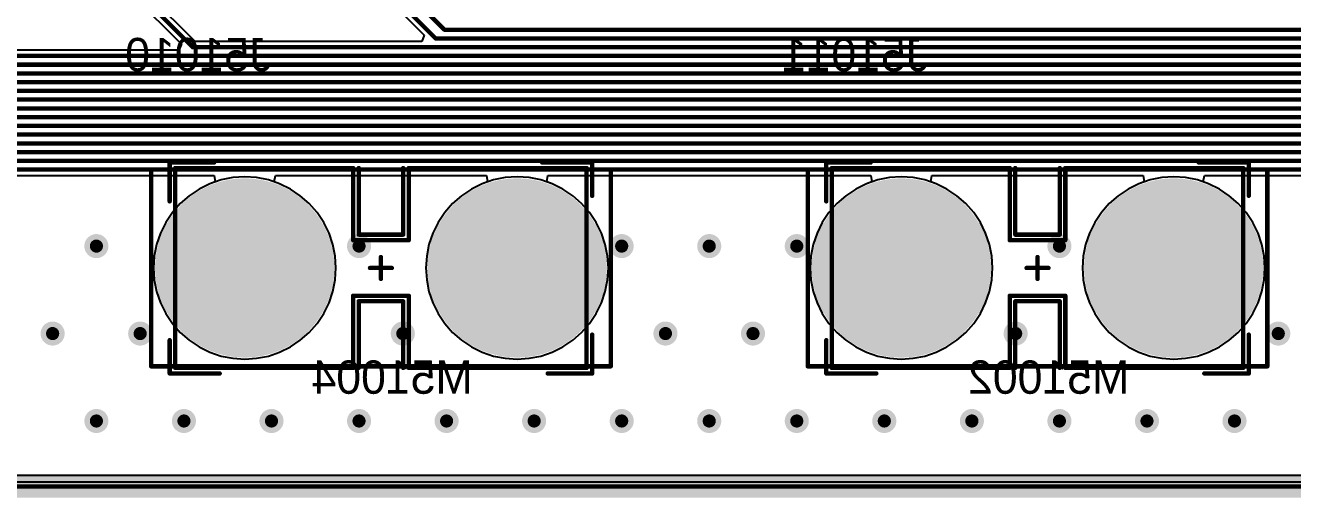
# Model space of a CAD drawing. Header units: millimetres. Extents: x 372 to 687, y 380 to 482.
# Drawn here: x 564.8 to 622.7, y 380.5 to 402.1 of the extents above; entities that cross this region are included whole.
import ezdxf

# ---------------------------------------------------------------- set-up
doc = ezdxf.new("R2010")
doc.units = ezdxf.units.MM
for name, color, linetype in [('BottomLayer', 5, 'Continuous'), ('BottomOverlay', 54, 'Continuous'), ('BottomSolder', 6, 'Continuous'), ('InternalPlane1', 76, 'Continuous'), ('InternalPlane2', 16, 'Continuous'), ('Mechanical1', 6, 'Continuous'), ('Mechanical13', 56, 'Continuous'), ('Mechanical15', 56, 'Continuous'), ('MultiLayer', 9, 'Continuous'), ('PadHoleLayer', 156, 'Continuous'), ('TopLayer', 1, 'Continuous'), ('TopOverlay', 2, 'Continuous'), ('TopSolder', 216, 'Continuous'), ('ViaHoleLayer', 16, 'Continuous')]:
    doc.layers.add(name, color=color, linetype=linetype)

# ---------------------------------------------------------------- blocks, each defined once
blk = doc.blocks.new('C___H_____900X1900X84000_389')
at = {"layer": 'BottomLayer', "const_width": 4}
for points in [[(-2, 6.223, 1), (2, 6.223, 1)], [(-2, -6.223, 1), (2, -6.223, 1)]]:
    blk.add_lwpolyline(points, format="xyb", close=True, dxfattribs=at)
at = {"layer": 'BottomSolder', "const_width": 4.102}
for points in [[(-2.051, 6.223, 1), (2.051, 6.223, 1)], [(-2.051, -6.223, 1), (2.051, -6.223, 1)]]:
    blk.add_lwpolyline(points, format="xyb", close=True, dxfattribs=at)
at = {"layer": 'InternalPlane1', "const_width": 2}
for points in [[(-1, 6.223, 1), (1, 6.223, 1)], [(-1, -6.223, 1), (1, -6.223, 1)]]:
    blk.add_lwpolyline(points, format="xyb", close=True, dxfattribs=at)
at = {"layer": 'InternalPlane2', "const_width": 2}
for points in [[(-1, 6.223, 1), (1, 6.223, 1)], [(-1, -6.223, 1), (1, -6.223, 1)]]:
    blk.add_lwpolyline(points, format="xyb", close=True, dxfattribs=at)
at = {"layer": 'Mechanical13', "const_width": 0.2}
for points in [[(4.572, 9.398), (-4.572, 9.398)], [(-4.572, 9.398), (-4.572, 9.398)], [(-4.572, 1.27), (-4.572, 9.398)], [(4.572, 1.27), (4.572, 9.398)], [(-1.27, 1.27), (-4.572, 1.27)], [(-1.27, -1.27), (-1.27, 1.27)], [(1.27, -1.27), (1.27, 1.27)], [(4.572, 1.27), (1.27, 1.27)], [(-1.27, -1.27), (-4.572, -1.27)], [(-4.572, -9.398), (-4.572, -1.27)], [(4.572, -1.27), (1.27, -1.27)], [(4.572, -9.398), (4.572, -1.27)], [(4.572, -9.398), (-4.572, -9.398)], [(4.572, -9.398), (4.572, -9.398)]]:
    blk.add_lwpolyline(points, dxfattribs=at)
at = {"layer": 'Mechanical13', "const_width": 0.1}
for points in [[(-4.622, 9.398, 1), (-4.522, 9.398, 1)], [(-4.622, 9.398, 1), (-4.522, 9.398, 1)], [(-4.622, 9.398, 1), (-4.522, 9.398, 1)], [(-4.622, 9.398, 1), (-4.522, 9.398, 1)], [(4.522, 9.398, 1), (4.622, 9.398, 1)], [(4.522, 9.398, 1), (4.622, 9.398, 1)], [(-4.622, 1.27, 1), (-4.522, 1.27, 1)], [(-4.622, 1.27, 1), (-4.522, 1.27, 1)], [(-1.32, 1.27, 1), (-1.22, 1.27, 1)], [(-1.32, 1.27, 1), (-1.22, 1.27, 1)], [(1.22, 1.27, 1), (1.32, 1.27, 1)], [(1.22, 1.27, 1), (1.32, 1.27, 1)], [(4.522, 1.27, 1), (4.622, 1.27, 1)], [(4.522, 1.27, 1), (4.622, 1.27, 1)], [(-4.622, -1.27, 1), (-4.522, -1.27, 1)], [(-4.622, -1.27, 1), (-4.522, -1.27, 1)], [(-1.32, -1.27, 1), (-1.22, -1.27, 1)], [(-1.32, -1.27, 1), (-1.22, -1.27, 1)], [(1.22, -1.27, 1), (1.32, -1.27, 1)], [(1.22, -1.27, 1), (1.32, -1.27, 1)], [(4.522, -1.27, 1), (4.622, -1.27, 1)], [(4.522, -1.27, 1), (4.622, -1.27, 1)], [(-4.622, -9.398, 1), (-4.522, -9.398, 1)], [(-4.622, -9.398, 1), (-4.522, -9.398, 1)], [(4.522, -9.398, 1), (4.622, -9.398, 1)], [(4.522, -9.398, 1), (4.622, -9.398, 1)], [(4.522, -9.398, 1), (4.622, -9.398, 1)], [(4.522, -9.398, 1), (4.622, -9.398, 1)]]:
    blk.add_lwpolyline(points, format="xyb", close=True, dxfattribs=at)
at = {"layer": 'Mechanical15', "const_width": 0.2}
for points in [[(-4.5, -10.5), (-4.5, 10.5)], [(4.5, 10.5), (-4.5, 10.5)], [(4.5, -10.5), (4.5, 10.5)], [(0, -0.5), (0, 0.5)], [(0.5, 0), (-0.5, 0)], [(4.5, -10.5), (-4.5, -10.5)]]:
    blk.add_lwpolyline(points, dxfattribs=at)
at = {"layer": 'Mechanical15', "const_width": 0.1}
for points in [[(-4.55, 10.5, 1), (-4.45, 10.5, 1)], [(-4.55, 10.5, 1), (-4.45, 10.5, 1)], [(4.45, 10.5, 1), (4.55, 10.5, 1)], [(4.45, 10.5, 1), (4.55, 10.5, 1)], [(-0.05, 0.5, 1), (0.05, 0.5, 1)], [(-0.55, 0, 1), (-0.45, 0, 1)], [(0.45, 0, 1), (0.55, 0, 1)], [(-0.05, -0.5, 1), (0.05, -0.5, 1)], [(-4.55, -10.5, 1), (-4.45, -10.5, 1)], [(-4.55, -10.5, 1), (-4.45, -10.5, 1)], [(4.45, -10.5, 1), (4.55, -10.5, 1)], [(4.45, -10.5, 1), (4.55, -10.5, 1)]]:
    blk.add_lwpolyline(points, format="xyb", close=True, dxfattribs=at)
at = {"layer": 'MultiLayer', "const_width": 4}
for points in [[(-2, 6.223, 1), (2, 6.223, 1)], [(-2, -6.223, 1), (2, -6.223, 1)]]:
    blk.add_lwpolyline(points, format="xyb", close=True, dxfattribs=at)
at = {"layer": 'PadHoleLayer', "const_width": 1.6}
for points in [[(-0.8, 6.223, 1), (0.8, 6.223, 1)], [(-0.8, -6.223, 1), (0.8, -6.223, 1)]]:
    blk.add_lwpolyline(points, format="xyb", close=True, dxfattribs=at)
at = {"layer": 'TopLayer', "const_width": 4}
for points in [[(-2, 6.223, 1), (2, 6.223, 1)], [(-2, -6.223, 1), (2, -6.223, 1)]]:
    blk.add_lwpolyline(points, format="xyb", close=True, dxfattribs=at)
at = {"layer": 'TopOverlay', "const_width": 0.2}
for points in [[(-3.302, 9.652), (-4.826, 9.652)], [(-4.826, 7.366), (-4.826, 9.652)], [(4.826, 9.652), (3.048, 9.652)], [(4.826, 7.62), (4.826, 9.652)], [(-1.524, 1.016), (-4.572, 1.016)], [(-1.524, -1.016), (-1.524, 1.016)], [(1.524, -1.016), (1.524, 1.016)], [(4.572, 1.016), (1.524, 1.016)], [(-1.524, -1.016), (-4.572, -1.016)], [(4.572, -1.016), (1.524, -1.016)], [(-4.826, -9.652), (-4.826, -7.62)], [(4.826, -9.652), (4.826, -7.366)], [(-3.048, -9.652), (-4.826, -9.652)], [(4.826, -9.652), (3.302, -9.652)]]:
    blk.add_lwpolyline(points, dxfattribs=at)
at = {"layer": 'TopOverlay', "const_width": 0.1}
for points in [[(-4.876, 9.652, 1), (-4.776, 9.652, 1)], [(-4.876, 9.652, 1), (-4.776, 9.652, 1)], [(-3.352, 9.652, 1), (-3.252, 9.652, 1)], [(2.998, 9.652, 1), (3.098, 9.652, 1)], [(4.776, 9.652, 1), (4.876, 9.652, 1)], [(4.776, 9.652, 1), (4.876, 9.652, 1)], [(4.776, 7.62, 1), (4.876, 7.62, 1)], [(-4.876, 7.366, 1), (-4.776, 7.366, 1)], [(-4.622, 1.016, 1), (-4.522, 1.016, 1)], [(-1.574, 1.016, 1), (-1.474, 1.016, 1)], [(-1.574, 1.016, 1), (-1.474, 1.016, 1)], [(1.474, 1.016, 1), (1.574, 1.016, 1)], [(1.474, 1.016, 1), (1.574, 1.016, 1)], [(4.522, 1.016, 1), (4.622, 1.016, 1)], [(-4.622, -1.016, 1), (-4.522, -1.016, 1)], [(-1.574, -1.016, 1), (-1.474, -1.016, 1)], [(-1.574, -1.016, 1), (-1.474, -1.016, 1)], [(1.474, -1.016, 1), (1.574, -1.016, 1)], [(1.474, -1.016, 1), (1.574, -1.016, 1)], [(4.522, -1.016, 1), (4.622, -1.016, 1)], [(-4.876, -7.62, 1), (-4.776, -7.62, 1)], [(4.776, -7.366, 1), (4.876, -7.366, 1)], [(-4.876, -9.652, 1), (-4.776, -9.652, 1)], [(-4.876, -9.652, 1), (-4.776, -9.652, 1)], [(-3.098, -9.652, 1), (-2.998, -9.652, 1)], [(3.252, -9.652, 1), (3.352, -9.652, 1)], [(4.776, -9.652, 1), (4.876, -9.652, 1)], [(4.776, -9.652, 1), (4.876, -9.652, 1)]]:
    blk.add_lwpolyline(points, format="xyb", close=True, dxfattribs=at)
at = {"layer": 'TopSolder', "const_width": 4.102}
for points in [[(-2.051, 6.223, 1), (2.051, 6.223, 1)], [(-2.051, -6.223, 1), (2.051, -6.223, 1)]]:
    blk.add_lwpolyline(points, format="xyb", close=True, dxfattribs=at)
blk = doc.blocks.new('C___H_____900X1900X84000_391')
at = {"layer": 'BottomLayer', "const_width": 4}
for points in [[(-2, 6.223, 1), (2, 6.223, 1)], [(-2, -6.223, 1), (2, -6.223, 1)]]:
    blk.add_lwpolyline(points, format="xyb", close=True, dxfattribs=at)
at = {"layer": 'BottomSolder', "const_width": 4.102}
for points in [[(-2.051, 6.223, 1), (2.051, 6.223, 1)], [(-2.051, -6.223, 1), (2.051, -6.223, 1)]]:
    blk.add_lwpolyline(points, format="xyb", close=True, dxfattribs=at)
at = {"layer": 'InternalPlane1', "const_width": 2}
for points in [[(-1, 6.223, 1), (1, 6.223, 1)], [(-1, -6.223, 1), (1, -6.223, 1)]]:
    blk.add_lwpolyline(points, format="xyb", close=True, dxfattribs=at)
at = {"layer": 'InternalPlane2', "const_width": 2}
for points in [[(-1, 6.223, 1), (1, 6.223, 1)], [(-1, -6.223, 1), (1, -6.223, 1)]]:
    blk.add_lwpolyline(points, format="xyb", close=True, dxfattribs=at)
at = {"layer": 'Mechanical13', "const_width": 0.2}
for points in [[(4.572, 9.398), (-4.572, 9.398)], [(-4.572, 9.398), (-4.572, 9.398)], [(-4.572, 1.27), (-4.572, 9.398)], [(4.572, 1.27), (4.572, 9.398)], [(-1.27, 1.27), (-4.572, 1.27)], [(-1.27, -1.27), (-1.27, 1.27)], [(1.27, -1.27), (1.27, 1.27)], [(4.572, 1.27), (1.27, 1.27)], [(-1.27, -1.27), (-4.572, -1.27)], [(-4.572, -9.398), (-4.572, -1.27)], [(4.572, -1.27), (1.27, -1.27)], [(4.572, -9.398), (4.572, -1.27)], [(4.572, -9.398), (-4.572, -9.398)], [(4.572, -9.398), (4.572, -9.398)]]:
    blk.add_lwpolyline(points, dxfattribs=at)
at = {"layer": 'Mechanical13', "const_width": 0.1}
for points in [[(-4.622, 9.398, 1), (-4.522, 9.398, 1)], [(-4.622, 9.398, 1), (-4.522, 9.398, 1)], [(-4.622, 9.398, 1), (-4.522, 9.398, 1)], [(-4.622, 9.398, 1), (-4.522, 9.398, 1)], [(4.522, 9.398, 1), (4.622, 9.398, 1)], [(4.522, 9.398, 1), (4.622, 9.398, 1)], [(-4.622, 1.27, 1), (-4.522, 1.27, 1)], [(-4.622, 1.27, 1), (-4.522, 1.27, 1)], [(-1.32, 1.27, 1), (-1.22, 1.27, 1)], [(-1.32, 1.27, 1), (-1.22, 1.27, 1)], [(1.22, 1.27, 1), (1.32, 1.27, 1)], [(1.22, 1.27, 1), (1.32, 1.27, 1)], [(4.522, 1.27, 1), (4.622, 1.27, 1)], [(4.522, 1.27, 1), (4.622, 1.27, 1)], [(-4.622, -1.27, 1), (-4.522, -1.27, 1)], [(-4.622, -1.27, 1), (-4.522, -1.27, 1)], [(-1.32, -1.27, 1), (-1.22, -1.27, 1)], [(-1.32, -1.27, 1), (-1.22, -1.27, 1)], [(1.22, -1.27, 1), (1.32, -1.27, 1)], [(1.22, -1.27, 1), (1.32, -1.27, 1)], [(4.522, -1.27, 1), (4.622, -1.27, 1)], [(4.522, -1.27, 1), (4.622, -1.27, 1)], [(-4.622, -9.398, 1), (-4.522, -9.398, 1)], [(-4.622, -9.398, 1), (-4.522, -9.398, 1)], [(4.522, -9.398, 1), (4.622, -9.398, 1)], [(4.522, -9.398, 1), (4.622, -9.398, 1)], [(4.522, -9.398, 1), (4.622, -9.398, 1)], [(4.522, -9.398, 1), (4.622, -9.398, 1)]]:
    blk.add_lwpolyline(points, format="xyb", close=True, dxfattribs=at)
at = {"layer": 'Mechanical15', "const_width": 0.2}
for points in [[(-4.5, -10.5), (-4.5, 10.5)], [(4.5, 10.5), (-4.5, 10.5)], [(4.5, -10.5), (4.5, 10.5)], [(0, -0.5), (0, 0.5)], [(0.5, 0), (-0.5, 0)], [(4.5, -10.5), (-4.5, -10.5)]]:
    blk.add_lwpolyline(points, dxfattribs=at)
at = {"layer": 'Mechanical15', "const_width": 0.1}
for points in [[(-4.55, 10.5, 1), (-4.45, 10.5, 1)], [(-4.55, 10.5, 1), (-4.45, 10.5, 1)], [(4.45, 10.5, 1), (4.55, 10.5, 1)], [(4.45, 10.5, 1), (4.55, 10.5, 1)], [(-0.05, 0.5, 1), (0.05, 0.5, 1)], [(-0.55, 0, 1), (-0.45, 0, 1)], [(0.45, 0, 1), (0.55, 0, 1)], [(-0.05, -0.5, 1), (0.05, -0.5, 1)], [(-4.55, -10.5, 1), (-4.45, -10.5, 1)], [(-4.55, -10.5, 1), (-4.45, -10.5, 1)], [(4.45, -10.5, 1), (4.55, -10.5, 1)], [(4.45, -10.5, 1), (4.55, -10.5, 1)]]:
    blk.add_lwpolyline(points, format="xyb", close=True, dxfattribs=at)
at = {"layer": 'MultiLayer', "const_width": 4}
for points in [[(-2, 6.223, 1), (2, 6.223, 1)], [(-2, -6.223, 1), (2, -6.223, 1)]]:
    blk.add_lwpolyline(points, format="xyb", close=True, dxfattribs=at)
at = {"layer": 'PadHoleLayer', "const_width": 1.6}
for points in [[(-0.8, 6.223, 1), (0.8, 6.223, 1)], [(-0.8, -6.223, 1), (0.8, -6.223, 1)]]:
    blk.add_lwpolyline(points, format="xyb", close=True, dxfattribs=at)
at = {"layer": 'TopLayer', "const_width": 4}
for points in [[(-2, 6.223, 1), (2, 6.223, 1)], [(-2, -6.223, 1), (2, -6.223, 1)]]:
    blk.add_lwpolyline(points, format="xyb", close=True, dxfattribs=at)
at = {"layer": 'TopOverlay', "const_width": 0.2}
for points in [[(-3.302, 9.652), (-4.826, 9.652)], [(-4.826, 7.366), (-4.826, 9.652)], [(4.826, 9.652), (3.048, 9.652)], [(4.826, 7.62), (4.826, 9.652)], [(-1.524, 1.016), (-4.572, 1.016)], [(-1.524, -1.016), (-1.524, 1.016)], [(1.524, -1.016), (1.524, 1.016)], [(4.572, 1.016), (1.524, 1.016)], [(-1.524, -1.016), (-4.572, -1.016)], [(4.572, -1.016), (1.524, -1.016)], [(-4.826, -9.652), (-4.826, -7.62)], [(4.826, -9.652), (4.826, -7.366)], [(-3.048, -9.652), (-4.826, -9.652)], [(4.826, -9.652), (3.302, -9.652)]]:
    blk.add_lwpolyline(points, dxfattribs=at)
at = {"layer": 'TopOverlay', "const_width": 0.1}
for points in [[(-4.876, 9.652, 1), (-4.776, 9.652, 1)], [(-4.876, 9.652, 1), (-4.776, 9.652, 1)], [(-3.352, 9.652, 1), (-3.252, 9.652, 1)], [(2.998, 9.652, 1), (3.098, 9.652, 1)], [(4.776, 9.652, 1), (4.876, 9.652, 1)], [(4.776, 9.652, 1), (4.876, 9.652, 1)], [(4.776, 7.62, 1), (4.876, 7.62, 1)], [(-4.876, 7.366, 1), (-4.776, 7.366, 1)], [(-4.622, 1.016, 1), (-4.522, 1.016, 1)], [(-1.574, 1.016, 1), (-1.474, 1.016, 1)], [(-1.574, 1.016, 1), (-1.474, 1.016, 1)], [(1.474, 1.016, 1), (1.574, 1.016, 1)], [(1.474, 1.016, 1), (1.574, 1.016, 1)], [(4.522, 1.016, 1), (4.622, 1.016, 1)], [(-4.622, -1.016, 1), (-4.522, -1.016, 1)], [(-1.574, -1.016, 1), (-1.474, -1.016, 1)], [(-1.574, -1.016, 1), (-1.474, -1.016, 1)], [(1.474, -1.016, 1), (1.574, -1.016, 1)], [(1.474, -1.016, 1), (1.574, -1.016, 1)], [(4.522, -1.016, 1), (4.622, -1.016, 1)], [(-4.876, -7.62, 1), (-4.776, -7.62, 1)], [(4.776, -7.366, 1), (4.876, -7.366, 1)], [(-4.876, -9.652, 1), (-4.776, -9.652, 1)], [(-4.876, -9.652, 1), (-4.776, -9.652, 1)], [(-3.098, -9.652, 1), (-2.998, -9.652, 1)], [(3.252, -9.652, 1), (3.352, -9.652, 1)], [(4.776, -9.652, 1), (4.876, -9.652, 1)], [(4.776, -9.652, 1), (4.876, -9.652, 1)]]:
    blk.add_lwpolyline(points, format="xyb", close=True, dxfattribs=at)
at = {"layer": 'TopSolder', "const_width": 4.102}
for points in [[(-2.051, 6.223, 1), (2.051, 6.223, 1)], [(-2.051, -6.223, 1), (2.051, -6.223, 1)]]:
    blk.add_lwpolyline(points, format="xyb", close=True, dxfattribs=at)

msp = doc.modelspace()

# ---------------------------------------------------------------- linework, layer by layer
at = {"layer": 'BottomLayer'}
for p, q in [((573.698, 395.027), (573.182, 394.852)), ((574.233, 395.133), (573.698, 395.027)), ((574.777, 395.169), (574.233, 395.133)), ((575.321, 395.133), (574.777, 395.169)), ((575.856, 395.027), (575.321, 395.133)), ((576.372, 394.852), (575.856, 395.027)), ((586.144, 395.027), (585.628, 394.852)), ((586.679, 395.133), (586.144, 395.027)), ((587.223, 395.169), (586.679, 395.133)), ((587.767, 395.133), (587.223, 395.169)), ((588.302, 395.027), (587.767, 395.133)), ((588.818, 394.852), (588.302, 395.027)), ((603.698, 395.027), (603.182, 394.852)), ((604.233, 395.133), (603.698, 395.027)), ((604.777, 395.169), (604.233, 395.133)), ((605.321, 395.133), (604.777, 395.169)), ((605.856, 395.027), (605.321, 395.133)), ((606.372, 394.852), (605.856, 395.027)), ((616.144, 395.027), (615.628, 394.852)), ((616.679, 395.133), (616.144, 395.027)), ((617.223, 395.169), (616.679, 395.133)), ((617.767, 395.133), (617.223, 395.169)), ((618.302, 395.027), (617.767, 395.133)), ((618.818, 394.852), (618.302, 395.027)), ((572.693, 394.61), (572.239, 394.307)), ((573.182, 394.852), (572.693, 394.61)), ((576.861, 394.61), (576.372, 394.852)), ((577.315, 394.307), (576.861, 394.61)), ((585.139, 394.61), (584.685, 394.307)), ((585.628, 394.852), (585.139, 394.61)), ((589.307, 394.61), (588.818, 394.852)), ((589.761, 394.307), (589.307, 394.61)), ((602.693, 394.61), (602.239, 394.307)), ((603.182, 394.852), (602.693, 394.61)), ((606.861, 394.61), (606.372, 394.852)), ((607.315, 394.307), (606.861, 394.61)), ((615.139, 394.61), (614.685, 394.307)), ((615.628, 394.852), (615.139, 394.61)), ((619.307, 394.61), (618.818, 394.852)), ((619.761, 394.307), (619.307, 394.61)), ((571.829, 393.948), (571.47, 393.538)), ((572.239, 394.307), (571.829, 393.948)), ((577.725, 393.948), (577.315, 394.307)), ((578.084, 393.538), (577.725, 393.948)), ((584.275, 393.948), (583.916, 393.538)), ((584.685, 394.307), (584.275, 393.948)), ((590.171, 393.948), (589.761, 394.307)), ((590.53, 393.538), (590.171, 393.948)), ((601.829, 393.948), (601.47, 393.538)), ((602.239, 394.307), (601.829, 393.948)), ((607.725, 393.948), (607.315, 394.307)), ((608.084, 393.538), (607.725, 393.948)), ((614.275, 393.948), (613.916, 393.538)), ((614.685, 394.307), (614.275, 393.948)), ((620.171, 393.948), (619.761, 394.307)), ((620.53, 393.538), (620.171, 393.948)), ((571.47, 393.538), (571.167, 393.084)), ((578.387, 393.084), (578.084, 393.538)), ((583.916, 393.538), (583.613, 393.084)), ((590.833, 393.084), (590.53, 393.538)), ((601.47, 393.538), (601.167, 393.084)), ((608.387, 393.084), (608.084, 393.538)), ((613.916, 393.538), (613.613, 393.084)), ((620.833, 393.084), (620.53, 393.538)), ((570.925, 392.595), (570.75, 392.079)), ((571.167, 393.084), (570.925, 392.595)), ((578.629, 392.595), (578.387, 393.084)), ((578.804, 392.079), (578.629, 392.595)), ((583.371, 392.595), (583.196, 392.079)), ((583.613, 393.084), (583.371, 392.595)), ((591.075, 392.595), (590.833, 393.084)), ((591.25, 392.079), (591.075, 392.595)), ((600.925, 392.595), (600.75, 392.079)), ((601.167, 393.084), (600.925, 392.595)), ((608.629, 392.595), (608.387, 393.084)), ((608.804, 392.079), (608.629, 392.595)), ((613.371, 392.595), (613.196, 392.079)), ((613.613, 393.084), (613.371, 392.595)), ((621.075, 392.595), (620.833, 393.084)), ((621.25, 392.079), (621.075, 392.595)), ((570.75, 392.079), (570.644, 391.544)), ((578.91, 391.544), (578.804, 392.079)), ((583.196, 392.079), (583.09, 391.544)), ((591.356, 391.544), (591.25, 392.079)), ((600.75, 392.079), (600.644, 391.544)), ((608.91, 391.544), (608.804, 392.079)), ((613.196, 392.079), (613.09, 391.544)), ((621.356, 391.544), (621.25, 392.079)), ((570.644, 391.544), (570.608, 391)), ((578.946, 391), (578.91, 391.544)), ((583.09, 391.544), (583.054, 391)), ((591.392, 391), (591.356, 391.544)), ((600.644, 391.544), (600.608, 391)), ((608.946, 391), (608.91, 391.544)), ((613.09, 391.544), (613.054, 391)), ((621.392, 391), (621.356, 391.544)), ((570.608, 391), (570.644, 390.456)), ((578.91, 390.456), (578.946, 391)), ((583.054, 391), (583.09, 390.456)), ((591.356, 390.456), (591.392, 391)), ((600.608, 391), (600.644, 390.456)), ((608.91, 390.456), (608.946, 391)), ((613.054, 391), (613.09, 390.456)), ((621.356, 390.456), (621.392, 391)), ((570.644, 390.456), (570.75, 389.921)), ((578.804, 389.921), (578.91, 390.456)), ((583.09, 390.456), (583.196, 389.921)), ((591.25, 389.921), (591.356, 390.456)), ((600.644, 390.456), (600.75, 389.921)), ((608.804, 389.921), (608.91, 390.456)), ((613.09, 390.456), (613.196, 389.921)), ((621.25, 389.921), (621.356, 390.456)), ((570.75, 389.921), (570.925, 389.405)), ((578.629, 389.405), (578.804, 389.921)), ((583.196, 389.921), (583.371, 389.405)), ((591.075, 389.405), (591.25, 389.921)), ((600.75, 389.921), (600.925, 389.405)), ((608.629, 389.405), (608.804, 389.921)), ((613.196, 389.921), (613.371, 389.405)), ((621.075, 389.405), (621.25, 389.921)), ((570.925, 389.405), (571.167, 388.916)), ((578.387, 388.916), (578.629, 389.405)), ((583.371, 389.405), (583.613, 388.916)), ((590.833, 388.916), (591.075, 389.405)), ((600.925, 389.405), (601.167, 388.916)), ((608.387, 388.916), (608.629, 389.405)), ((613.371, 389.405), (613.613, 388.916)), ((620.833, 388.916), (621.075, 389.405)), ((571.167, 388.916), (571.47, 388.462)), ((578.084, 388.462), (578.387, 388.916)), ((583.613, 388.916), (583.916, 388.462)), ((590.53, 388.462), (590.833, 388.916)), ((601.167, 388.916), (601.47, 388.462)), ((608.084, 388.462), (608.387, 388.916)), ((613.613, 388.916), (613.916, 388.462)), ((620.53, 388.462), (620.833, 388.916)), ((571.47, 388.462), (571.829, 388.052)), ((571.829, 388.052), (572.239, 387.693)), ((577.315, 387.693), (577.725, 388.052)), ((577.725, 388.052), (578.084, 388.462)), ((583.916, 388.462), (584.275, 388.052)), ((584.275, 388.052), (584.685, 387.693)), ((589.761, 387.693), (590.171, 388.052)), ((590.171, 388.052), (590.53, 388.462)), ((601.47, 388.462), (601.829, 388.052)), ((601.829, 388.052), (602.239, 387.693)), ((607.315, 387.693), (607.725, 388.052)), ((607.725, 388.052), (608.084, 388.462)), ((613.916, 388.462), (614.275, 388.052)), ((614.275, 388.052), (614.685, 387.693)), ((619.761, 387.693), (620.171, 388.052)), ((620.171, 388.052), (620.53, 388.462)), ((572.239, 387.693), (572.693, 387.39)), ((572.693, 387.39), (573.182, 387.148)), ((576.372, 387.148), (576.861, 387.39)), ((576.861, 387.39), (577.315, 387.693)), ((584.685, 387.693), (585.139, 387.39)), ((585.139, 387.39), (585.628, 387.148)), ((588.818, 387.148), (589.307, 387.39)), ((589.307, 387.39), (589.761, 387.693)), ((602.239, 387.693), (602.693, 387.39)), ((602.693, 387.39), (603.182, 387.148)), ((606.372, 387.148), (606.861, 387.39)), ((606.861, 387.39), (607.315, 387.693)), ((614.685, 387.693), (615.139, 387.39)), ((615.139, 387.39), (615.628, 387.148)), ((618.818, 387.148), (619.307, 387.39)), ((619.307, 387.39), (619.761, 387.693)), ((573.182, 387.148), (573.698, 386.973)), ((573.698, 386.973), (574.233, 386.867)), ((574.233, 386.867), (574.777, 386.831)), ((574.777, 386.831), (575.321, 386.867)), ((575.321, 386.867), (575.856, 386.973)), ((575.856, 386.973), (576.372, 387.148)), ((585.628, 387.148), (586.144, 386.973)), ((586.144, 386.973), (586.679, 386.867)), ((586.679, 386.867), (587.223, 386.831)), ((587.223, 386.831), (587.767, 386.867)), ((587.767, 386.867), (588.302, 386.973)), ((588.302, 386.973), (588.818, 387.148)), ((603.182, 387.148), (603.698, 386.973)), ((603.698, 386.973), (604.233, 386.867)), ((604.233, 386.867), (604.777, 386.831)), ((604.777, 386.831), (605.321, 386.867)), ((605.321, 386.867), (605.856, 386.973)), ((605.856, 386.973), (606.372, 387.148)), ((615.628, 387.148), (616.144, 386.973)), ((616.144, 386.973), (616.679, 386.867)), ((616.679, 386.867), (617.223, 386.831)), ((617.223, 386.831), (617.767, 386.867)), ((617.767, 386.867), (618.302, 386.973)), ((618.302, 386.973), (618.818, 387.148)), ((680.8, 381.2), (381.2, 381.2))]:
    msp.add_line(p, q, dxfattribs=at)
at = {"layer": 'BottomLayer', "const_width": 0.3}
for points in [[(567.85, 392, 1), (568.15, 392, 1)], [(579.85, 392, 1), (580.15, 392, 1)], [(591.85, 392, 1), (592.15, 392, 1)], [(595.85, 392, 1), (596.15, 392, 1)], [(599.85, 392, 1), (600.15, 392, 1)], [(611.85, 392, 1), (612.15, 392, 1)], [(565.85, 388, 1), (566.15, 388, 1)], [(569.85, 388, 1), (570.15, 388, 1)], [(581.85, 388, 1), (582.15, 388, 1)], [(593.85, 388, 1), (594.15, 388, 1)], [(597.85, 388, 1), (598.15, 388, 1)], [(609.85, 388, 1), (610.15, 388, 1)], [(621.85, 388, 1), (622.15, 388, 1)], [(567.85, 384, 1), (568.15, 384, 1)], [(571.85, 384, 1), (572.15, 384, 1)], [(575.85, 384, 1), (576.15, 384, 1)], [(579.85, 384, 1), (580.15, 384, 1)], [(583.85, 384, 1), (584.15, 384, 1)], [(587.85, 384, 1), (588.15, 384, 1)], [(591.85, 384, 1), (592.15, 384, 1)], [(595.85, 384, 1), (596.15, 384, 1)], [(599.85, 384, 1), (600.15, 384, 1)], [(603.85, 384, 1), (604.15, 384, 1)], [(607.85, 384, 1), (608.15, 384, 1)], [(611.85, 384, 1), (612.15, 384, 1)], [(615.85, 384, 1), (616.15, 384, 1)], [(619.85, 384, 1), (620.15, 384, 1)]]:
    msp.add_lwpolyline(points, format="xyb", close=True, dxfattribs=at)
at = {"layer": 'InternalPlane1'}
msp.add_line((680.49, 381.51), (381.51, 381.51), dxfattribs=at)
at = {"layer": 'InternalPlane1', "const_width": 0.55}
for points in [[(567.725, 392, 1), (568.275, 392, 1)], [(579.725, 392, 1), (580.275, 392, 1)], [(591.725, 392, 1), (592.275, 392, 1)], [(595.725, 392, 1), (596.275, 392, 1)], [(599.725, 392, 1), (600.275, 392, 1)], [(611.725, 392, 1), (612.275, 392, 1)], [(565.725, 388, 1), (566.275, 388, 1)], [(569.725, 388, 1), (570.275, 388, 1)], [(581.725, 388, 1), (582.275, 388, 1)], [(593.725, 388, 1), (594.275, 388, 1)], [(597.725, 388, 1), (598.275, 388, 1)], [(609.725, 388, 1), (610.275, 388, 1)], [(621.725, 388, 1), (622.275, 388, 1)], [(567.725, 384, 1), (568.275, 384, 1)], [(571.725, 384, 1), (572.275, 384, 1)], [(575.725, 384, 1), (576.275, 384, 1)], [(579.725, 384, 1), (580.275, 384, 1)], [(583.725, 384, 1), (584.275, 384, 1)], [(587.725, 384, 1), (588.275, 384, 1)], [(591.725, 384, 1), (592.275, 384, 1)], [(595.725, 384, 1), (596.275, 384, 1)], [(599.725, 384, 1), (600.275, 384, 1)], [(603.725, 384, 1), (604.275, 384, 1)], [(607.725, 384, 1), (608.275, 384, 1)], [(611.725, 384, 1), (612.275, 384, 1)], [(615.725, 384, 1), (616.275, 384, 1)], [(619.725, 384, 1), (620.275, 384, 1)]]:
    msp.add_lwpolyline(points, format="xyb", close=True, dxfattribs=at)
at = {"layer": 'InternalPlane1', "const_width": 1.016}
msp.add_lwpolyline([(381, 381), (681, 381)], dxfattribs=at)
at = {"layer": 'InternalPlane2'}
msp.add_line((680.49, 381.51), (381.51, 381.51), dxfattribs=at)
at = {"layer": 'InternalPlane2', "const_width": 0.55}
for points in [[(567.725, 392, 1), (568.275, 392, 1)], [(579.725, 392, 1), (580.275, 392, 1)], [(591.725, 392, 1), (592.275, 392, 1)], [(595.725, 392, 1), (596.275, 392, 1)], [(599.725, 392, 1), (600.275, 392, 1)], [(611.725, 392, 1), (612.275, 392, 1)], [(565.725, 388, 1), (566.275, 388, 1)], [(569.725, 388, 1), (570.275, 388, 1)], [(581.725, 388, 1), (582.275, 388, 1)], [(593.725, 388, 1), (594.275, 388, 1)], [(597.725, 388, 1), (598.275, 388, 1)], [(609.725, 388, 1), (610.275, 388, 1)], [(621.725, 388, 1), (622.275, 388, 1)], [(567.725, 384, 1), (568.275, 384, 1)], [(571.725, 384, 1), (572.275, 384, 1)], [(575.725, 384, 1), (576.275, 384, 1)], [(579.725, 384, 1), (580.275, 384, 1)], [(583.725, 384, 1), (584.275, 384, 1)], [(587.725, 384, 1), (588.275, 384, 1)], [(591.725, 384, 1), (592.275, 384, 1)], [(595.725, 384, 1), (596.275, 384, 1)], [(599.725, 384, 1), (600.275, 384, 1)], [(603.725, 384, 1), (604.275, 384, 1)], [(607.725, 384, 1), (608.275, 384, 1)], [(611.725, 384, 1), (612.275, 384, 1)], [(615.725, 384, 1), (616.275, 384, 1)], [(619.725, 384, 1), (620.275, 384, 1)]]:
    msp.add_lwpolyline(points, format="xyb", close=True, dxfattribs=at)
at = {"layer": 'InternalPlane2', "const_width": 1.016}
msp.add_lwpolyline([(381, 381), (681, 381)], dxfattribs=at)
at = {"layer": 'Mechanical1', "const_width": 0.2}
msp.add_lwpolyline([(381, 381), (681, 381)], dxfattribs=at)
at = {"layer": 'MultiLayer', "const_width": 0.3}
for points in [[(567.85, 392, 1), (568.15, 392, 1)], [(579.85, 392, 1), (580.15, 392, 1)], [(591.85, 392, 1), (592.15, 392, 1)], [(595.85, 392, 1), (596.15, 392, 1)], [(599.85, 392, 1), (600.15, 392, 1)], [(611.85, 392, 1), (612.15, 392, 1)], [(565.85, 388, 1), (566.15, 388, 1)], [(569.85, 388, 1), (570.15, 388, 1)], [(581.85, 388, 1), (582.15, 388, 1)], [(593.85, 388, 1), (594.15, 388, 1)], [(597.85, 388, 1), (598.15, 388, 1)], [(609.85, 388, 1), (610.15, 388, 1)], [(621.85, 388, 1), (622.15, 388, 1)], [(567.85, 384, 1), (568.15, 384, 1)], [(571.85, 384, 1), (572.15, 384, 1)], [(575.85, 384, 1), (576.15, 384, 1)], [(579.85, 384, 1), (580.15, 384, 1)], [(583.85, 384, 1), (584.15, 384, 1)], [(587.85, 384, 1), (588.15, 384, 1)], [(591.85, 384, 1), (592.15, 384, 1)], [(595.85, 384, 1), (596.15, 384, 1)], [(599.85, 384, 1), (600.15, 384, 1)], [(603.85, 384, 1), (604.15, 384, 1)], [(607.85, 384, 1), (608.15, 384, 1)], [(611.85, 384, 1), (612.15, 384, 1)], [(615.85, 384, 1), (616.15, 384, 1)], [(619.85, 384, 1), (620.15, 384, 1)]]:
    msp.add_lwpolyline(points, format="xyb", close=True, dxfattribs=at)
at = {"layer": 'TopLayer'}
for p, q in [((572.51, 401.365), (563.065, 410.81)), ((562.613, 410.513), (571.883, 401.242)), ((575.813, 408.813), (582.983, 401.642)), ((582.868, 401.365), (572.51, 401.365)), ((582.983, 401.642), (582.868, 401.365)), ((571.768, 400.965), (556.51, 400.965)), ((571.883, 401.242), (571.768, 400.965)), ((558.622, 395.235), (573.378, 395.235)), ((573.427, 394.935), (573.182, 394.852)), ((573.378, 395.235), (573.427, 394.935)), ((576.127, 394.935), (576.176, 395.235)), ((576.372, 394.852), (576.127, 394.935)), ((576.176, 395.235), (585.824, 395.235)), ((585.873, 394.935), (585.628, 394.852)), ((585.824, 395.235), (585.873, 394.935)), ((588.573, 394.935), (588.622, 395.235)), ((588.818, 394.852), (588.573, 394.935)), ((588.622, 395.235), (603.378, 395.235)), ((603.427, 394.935), (603.182, 394.852)), ((603.378, 395.235), (603.427, 394.935)), ((606.127, 394.935), (606.176, 395.235)), ((606.372, 394.852), (606.127, 394.935)), ((606.176, 395.235), (615.824, 395.235)), ((615.873, 394.935), (615.628, 394.852)), ((615.824, 395.235), (615.873, 394.935)), ((618.573, 394.935), (618.622, 395.235)), ((618.818, 394.852), (618.573, 394.935)), ((618.622, 395.235), (633.378, 395.235)), ((572.693, 394.61), (572.239, 394.307)), ((573.182, 394.852), (572.693, 394.61)), ((576.861, 394.61), (576.372, 394.852)), ((577.315, 394.307), (576.861, 394.61)), ((585.139, 394.61), (584.685, 394.307)), ((585.628, 394.852), (585.139, 394.61)), ((589.307, 394.61), (588.818, 394.852)), ((589.761, 394.307), (589.307, 394.61)), ((602.693, 394.61), (602.239, 394.307)), ((603.182, 394.852), (602.693, 394.61)), ((606.861, 394.61), (606.372, 394.852)), ((607.315, 394.307), (606.861, 394.61)), ((615.139, 394.61), (614.685, 394.307)), ((615.628, 394.852), (615.139, 394.61)), ((619.307, 394.61), (618.818, 394.852)), ((619.761, 394.307), (619.307, 394.61)), ((571.829, 393.948), (571.47, 393.538)), ((572.239, 394.307), (571.829, 393.948)), ((577.725, 393.948), (577.315, 394.307)), ((578.084, 393.538), (577.725, 393.948)), ((584.275, 393.948), (583.916, 393.538)), ((584.685, 394.307), (584.275, 393.948)), ((590.171, 393.948), (589.761, 394.307)), ((590.53, 393.538), (590.171, 393.948)), ((601.829, 393.948), (601.47, 393.538)), ((602.239, 394.307), (601.829, 393.948)), ((607.725, 393.948), (607.315, 394.307)), ((608.084, 393.538), (607.725, 393.948)), ((614.275, 393.948), (613.916, 393.538)), ((614.685, 394.307), (614.275, 393.948)), ((620.171, 393.948), (619.761, 394.307)), ((620.53, 393.538), (620.171, 393.948)), ((571.47, 393.538), (571.167, 393.084)), ((578.387, 393.084), (578.084, 393.538)), ((583.916, 393.538), (583.613, 393.084)), ((590.833, 393.084), (590.53, 393.538)), ((601.47, 393.538), (601.167, 393.084)), ((608.387, 393.084), (608.084, 393.538)), ((613.916, 393.538), (613.613, 393.084)), ((620.833, 393.084), (620.53, 393.538)), ((570.925, 392.595), (570.75, 392.079)), ((571.167, 393.084), (570.925, 392.595)), ((578.629, 392.595), (578.387, 393.084)), ((578.804, 392.079), (578.629, 392.595)), ((583.371, 392.595), (583.196, 392.079)), ((583.613, 393.084), (583.371, 392.595)), ((591.075, 392.595), (590.833, 393.084)), ((591.25, 392.079), (591.075, 392.595)), ((600.925, 392.595), (600.75, 392.079)), ((601.167, 393.084), (600.925, 392.595)), ((608.629, 392.595), (608.387, 393.084)), ((608.804, 392.079), (608.629, 392.595)), ((613.371, 392.595), (613.196, 392.079)), ((613.613, 393.084), (613.371, 392.595)), ((621.075, 392.595), (620.833, 393.084)), ((621.25, 392.079), (621.075, 392.595)), ((570.75, 392.079), (570.644, 391.544)), ((578.91, 391.544), (578.804, 392.079)), ((583.196, 392.079), (583.09, 391.544)), ((591.356, 391.544), (591.25, 392.079)), ((600.75, 392.079), (600.644, 391.544)), ((608.91, 391.544), (608.804, 392.079)), ((613.196, 392.079), (613.09, 391.544)), ((621.356, 391.544), (621.25, 392.079)), ((570.644, 391.544), (570.608, 391)), ((578.946, 391), (578.91, 391.544)), ((583.09, 391.544), (583.054, 391)), ((591.392, 391), (591.356, 391.544)), ((600.644, 391.544), (600.608, 391)), ((608.946, 391), (608.91, 391.544)), ((613.09, 391.544), (613.054, 391)), ((621.392, 391), (621.356, 391.544)), ((570.608, 391), (570.644, 390.456)), ((578.91, 390.456), (578.946, 391)), ((583.054, 391), (583.09, 390.456)), ((591.356, 390.456), (591.392, 391)), ((600.608, 391), (600.644, 390.456)), ((608.91, 390.456), (608.946, 391)), ((613.054, 391), (613.09, 390.456)), ((621.356, 390.456), (621.392, 391)), ((570.644, 390.456), (570.75, 389.921)), ((578.804, 389.921), (578.91, 390.456)), ((583.09, 390.456), (583.196, 389.921)), ((591.25, 389.921), (591.356, 390.456)), ((600.644, 390.456), (600.75, 389.921)), ((608.804, 389.921), (608.91, 390.456)), ((613.09, 390.456), (613.196, 389.921)), ((621.25, 389.921), (621.356, 390.456)), ((570.75, 389.921), (570.925, 389.405)), ((578.629, 389.405), (578.804, 389.921)), ((583.196, 389.921), (583.371, 389.405)), ((591.075, 389.405), (591.25, 389.921)), ((600.75, 389.921), (600.925, 389.405)), ((608.629, 389.405), (608.804, 389.921)), ((613.196, 389.921), (613.371, 389.405)), ((621.075, 389.405), (621.25, 389.921)), ((570.925, 389.405), (571.167, 388.916)), ((578.387, 388.916), (578.629, 389.405)), ((583.371, 389.405), (583.613, 388.916)), ((590.833, 388.916), (591.075, 389.405)), ((600.925, 389.405), (601.167, 388.916)), ((608.387, 388.916), (608.629, 389.405)), ((613.371, 389.405), (613.613, 388.916)), ((620.833, 388.916), (621.075, 389.405)), ((571.167, 388.916), (571.47, 388.462)), ((578.084, 388.462), (578.387, 388.916)), ((583.613, 388.916), (583.916, 388.462)), ((590.53, 388.462), (590.833, 388.916)), ((601.167, 388.916), (601.47, 388.462)), ((608.084, 388.462), (608.387, 388.916)), ((613.613, 388.916), (613.916, 388.462)), ((620.53, 388.462), (620.833, 388.916)), ((571.47, 388.462), (571.829, 388.052)), ((571.829, 388.052), (572.239, 387.693)), ((577.315, 387.693), (577.725, 388.052)), ((577.725, 388.052), (578.084, 388.462)), ((583.916, 388.462), (584.275, 388.052)), ((584.275, 388.052), (584.685, 387.693)), ((589.761, 387.693), (590.171, 388.052)), ((590.171, 388.052), (590.53, 388.462)), ((601.47, 388.462), (601.829, 388.052)), ((601.829, 388.052), (602.239, 387.693)), ((607.315, 387.693), (607.725, 388.052)), ((607.725, 388.052), (608.084, 388.462)), ((613.916, 388.462), (614.275, 388.052)), ((614.275, 388.052), (614.685, 387.693)), ((619.761, 387.693), (620.171, 388.052)), ((620.171, 388.052), (620.53, 388.462)), ((572.239, 387.693), (572.693, 387.39)), ((572.693, 387.39), (573.182, 387.148)), ((576.372, 387.148), (576.861, 387.39)), ((576.861, 387.39), (577.315, 387.693)), ((584.685, 387.693), (585.139, 387.39)), ((585.139, 387.39), (585.628, 387.148)), ((588.818, 387.148), (589.307, 387.39)), ((589.307, 387.39), (589.761, 387.693)), ((602.239, 387.693), (602.693, 387.39)), ((602.693, 387.39), (603.182, 387.148)), ((606.372, 387.148), (606.861, 387.39)), ((606.861, 387.39), (607.315, 387.693)), ((614.685, 387.693), (615.139, 387.39)), ((615.139, 387.39), (615.628, 387.148)), ((618.818, 387.148), (619.307, 387.39)), ((619.307, 387.39), (619.761, 387.693)), ((573.182, 387.148), (573.698, 386.973)), ((573.698, 386.973), (574.233, 386.867)), ((574.233, 386.867), (574.777, 386.831)), ((574.777, 386.831), (575.321, 386.867)), ((575.321, 386.867), (575.856, 386.973)), ((575.856, 386.973), (576.372, 387.148)), ((585.628, 387.148), (586.144, 386.973)), ((586.144, 386.973), (586.679, 386.867)), ((586.679, 386.867), (587.223, 386.831)), ((587.223, 386.831), (587.767, 386.867)), ((587.767, 386.867), (588.302, 386.973)), ((588.302, 386.973), (588.818, 387.148)), ((603.182, 387.148), (603.698, 386.973)), ((603.698, 386.973), (604.233, 386.867)), ((604.233, 386.867), (604.777, 386.831)), ((604.777, 386.831), (605.321, 386.867)), ((605.321, 386.867), (605.856, 386.973)), ((605.856, 386.973), (606.372, 387.148)), ((615.628, 387.148), (616.144, 386.973)), ((616.144, 386.973), (616.679, 386.867)), ((616.679, 386.867), (617.223, 386.831)), ((617.223, 386.831), (617.767, 386.867)), ((617.767, 386.867), (618.302, 386.973)), ((618.302, 386.973), (618.818, 387.148)), ((680.8, 381.2), (381.2, 381.2))]:
    msp.add_line(p, q, dxfattribs=at)
at = {"layer": 'TopLayer', "const_width": 0.2}
for points in [[(562.8, 410.7), (572.4, 401.1)], [(576.4, 409.4), (583.9, 401.9)], [(576, 409), (583.5, 401.5)], [(583.9, 401.9), (652.9, 401.9)], [(583.5, 401.5), (653.1, 401.5)], [(556.4, 400.7), (657.5, 400.7)], [(572.4, 401.1), (657.3, 401.1)], [(556.2, 400.3), (657.8, 400.3)], [(555.5, 399.5), (658.4, 399.5)], [(555.9, 399.9), (658.1, 399.9)], [(544.4, 399.1), (658.6, 399.1)], [(528.2, 398.3), (659.2, 398.3)], [(528.4, 398.7), (658.9, 398.7)], [(527.9, 397.9), (659.5, 397.9)], [(527.5, 397.5), (659.8, 397.5)], [(500.4, 396.7), (660.4, 396.7)], [(516.4, 397.1), (660.1, 397.1)], [(500.2, 396.3), (660.7, 396.3)], [(499.5, 395.5), (661.3, 395.5)], [(499.9, 395.9), (661, 395.9)]]:
    msp.add_lwpolyline(points, dxfattribs=at)
at = {"layer": 'TopLayer'}
for points, const_width in [([(583.85, 401.9, 1), (583.95, 401.9, 1)], 0.1), ([(583.85, 401.9, 1), (583.95, 401.9, 1)], 0.1), ([(583.45, 401.5, 1), (583.55, 401.5, 1)], 0.1), ([(583.45, 401.5, 1), (583.55, 401.5, 1)], 0.1), ([(572.35, 401.1, 1), (572.45, 401.1, 1)], 0.1), ([(572.35, 401.1, 1), (572.45, 401.1, 1)], 0.1), ([(567.85, 392, 1), (568.15, 392, 1)], 0.3), ([(579.85, 392, 1), (580.15, 392, 1)], 0.3), ([(591.85, 392, 1), (592.15, 392, 1)], 0.3), ([(595.85, 392, 1), (596.15, 392, 1)], 0.3), ([(599.85, 392, 1), (600.15, 392, 1)], 0.3), ([(611.85, 392, 1), (612.15, 392, 1)], 0.3), ([(565.85, 388, 1), (566.15, 388, 1)], 0.3), ([(569.85, 388, 1), (570.15, 388, 1)], 0.3), ([(581.85, 388, 1), (582.15, 388, 1)], 0.3), ([(593.85, 388, 1), (594.15, 388, 1)], 0.3), ([(597.85, 388, 1), (598.15, 388, 1)], 0.3), ([(609.85, 388, 1), (610.15, 388, 1)], 0.3), ([(621.85, 388, 1), (622.15, 388, 1)], 0.3), ([(567.85, 384, 1), (568.15, 384, 1)], 0.3), ([(571.85, 384, 1), (572.15, 384, 1)], 0.3), ([(575.85, 384, 1), (576.15, 384, 1)], 0.3), ([(579.85, 384, 1), (580.15, 384, 1)], 0.3), ([(583.85, 384, 1), (584.15, 384, 1)], 0.3), ([(587.85, 384, 1), (588.15, 384, 1)], 0.3), ([(591.85, 384, 1), (592.15, 384, 1)], 0.3), ([(595.85, 384, 1), (596.15, 384, 1)], 0.3), ([(599.85, 384, 1), (600.15, 384, 1)], 0.3), ([(603.85, 384, 1), (604.15, 384, 1)], 0.3), ([(607.85, 384, 1), (608.15, 384, 1)], 0.3), ([(611.85, 384, 1), (612.15, 384, 1)], 0.3), ([(615.85, 384, 1), (616.15, 384, 1)], 0.3), ([(619.85, 384, 1), (620.15, 384, 1)], 0.3)]:
    msp.add_lwpolyline(points, format="xyb", close=True, dxfattribs=dict(at, const_width=const_width))
at = {"layer": 'ViaHoleLayer', "const_width": 0.15}
for points in [[(567.925, 392, 1), (568.075, 392, 1)], [(579.925, 392, 1), (580.075, 392, 1)], [(591.925, 392, 1), (592.075, 392, 1)], [(595.925, 392, 1), (596.075, 392, 1)], [(599.925, 392, 1), (600.075, 392, 1)], [(611.925, 392, 1), (612.075, 392, 1)], [(565.925, 388, 1), (566.075, 388, 1)], [(569.925, 388, 1), (570.075, 388, 1)], [(581.925, 388, 1), (582.075, 388, 1)], [(593.925, 388, 1), (594.075, 388, 1)], [(597.925, 388, 1), (598.075, 388, 1)], [(609.925, 388, 1), (610.075, 388, 1)], [(621.925, 388, 1), (622.075, 388, 1)], [(567.925, 384, 1), (568.075, 384, 1)], [(571.925, 384, 1), (572.075, 384, 1)], [(575.925, 384, 1), (576.075, 384, 1)], [(579.925, 384, 1), (580.075, 384, 1)], [(583.925, 384, 1), (584.075, 384, 1)], [(587.925, 384, 1), (588.075, 384, 1)], [(591.925, 384, 1), (592.075, 384, 1)], [(595.925, 384, 1), (596.075, 384, 1)], [(599.925, 384, 1), (600.075, 384, 1)], [(603.925, 384, 1), (604.075, 384, 1)], [(607.925, 384, 1), (608.075, 384, 1)], [(611.925, 384, 1), (612.075, 384, 1)], [(615.925, 384, 1), (616.075, 384, 1)], [(619.925, 384, 1), (620.075, 384, 1)]]:
    msp.add_lwpolyline(points, format="xyb", close=True, dxfattribs=at)

# ---------------------------------------------------------------- block references
at = {"rotation": 270}
for name, p in [('C___H_____900X1900X84000_391', (581, 391)), ('C___H_____900X1900X84000_389', (611, 391))]:
    msp.add_blockref(name, p, dxfattribs=at)

# ---------------------------------------------------------------- texts
at = {"layer": 'BottomOverlay', "text_generation_flag": 2}
for s, p in [('J51010', (576, 400)), ('J51011', (606, 400)), ('M51004', (585.191, 385.246)), ('M51002', (615.188, 385.246))]:
    msp.add_text(s, height=1.524, dxfattribs=at).set_placement(p)

doc.saveas('drawing.dxf')
